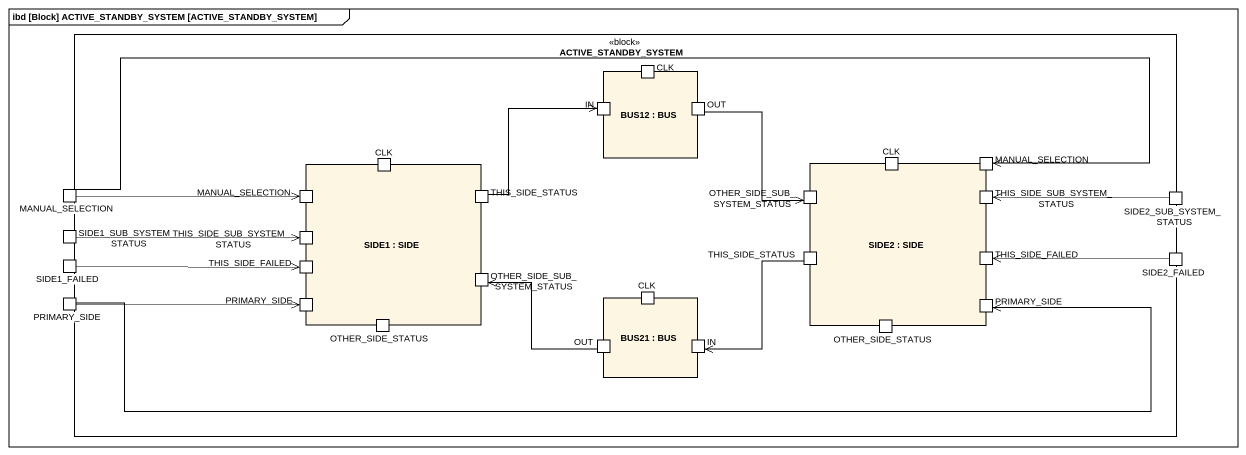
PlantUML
@startuml
mainframe ibd [Block] ACTIVE_STANDBY_SYSTEM [ACTIVE_STANDBY_SYSTEM]
rectangle ACTIVE_STANDBY_SYSTEM <<block>> {
  rectangle "BUS12 : BUS" as BUS12 {
    port CLK
    port IN
    port OUT
  }
  port MANUAL_SELECTION
  rectangle "SIDE1 : SIDE" as SIDE1 {
    port "MANUAL_SELECTION" as MANUAL_SELECTION_2
    port "CLK" as CLK_2
    port THIS_SIDE_STATUS
    port THIS_SIDE_FAILED
    port "THIS_SIDE_SUB_SYSTEM_STATUS" as THIS_SIDE_SUB_SYSTEM_STATUS_2
    port "PRIMARY_SIDE" as PRIMARY_SIDE_2
    port "OTHER_SIDE_SUB_SYSTEM_STATUS" as OTHER_SIDE_SUB_SYSTEM_STATUS_2
    port OTHER_SIDE_STATUS
  }
  rectangle "SIDE2 : SIDE" as SIDE2 {
    port OTHER_SIDE_SUB_SYSTEM_STATUS
    port "CLK" as CLK_3
    port "MANUAL_SELECTION" as MANUAL_SELECTION_3
    port THIS_SIDE_SUB_SYSTEM_STATUS
    port "THIS_SIDE_STATUS" as THIS_SIDE_STATUS_2
    port "THIS_SIDE_FAILED" as THIS_SIDE_FAILED_2
    port "PRIMARY_SIDE" as PRIMARY_SIDE_3
    port "OTHER_SIDE_STATUS" as OTHER_SIDE_STATUS_2
  }
  port SIDE2_SUB_SYSTEM_STATUS
  port SIDE1_FAILED
  port SIDE1_SUB_SYSTEM_STATUS
  port SIDE2_FAILED
  port PRIMARY_SIDE
  rectangle "BUS21 : BUS" as BUS21 {
    port "CLK" as CLK_4
    port "OUT" as OUT_2
    port "IN" as IN_2
  }
}
OUT --> OTHER_SIDE_SUB_SYSTEM_STATUS
MANUAL_SELECTION -right-> MANUAL_SELECTION_2
MANUAL_SELECTION -right-> MANUAL_SELECTION_3
THIS_SIDE_STATUS -up-> IN
SIDE2_SUB_SYSTEM_STATUS -left-> THIS_SIDE_SUB_SYSTEM_STATUS
SIDE1_FAILED -right-> THIS_SIDE_FAILED
SIDE1_SUB_SYSTEM_STATUS -right-> THIS_SIDE_SUB_SYSTEM_STATUS_2
THIS_SIDE_STATUS_2 --> IN_2
SIDE2_FAILED -left-> THIS_SIDE_FAILED_2
PRIMARY_SIDE -right-> PRIMARY_SIDE_2
PRIMARY_SIDE -right-> PRIMARY_SIDE_3
OUT_2 -left-> OTHER_SIDE_SUB_SYSTEM_STATUS_2
@enduml
